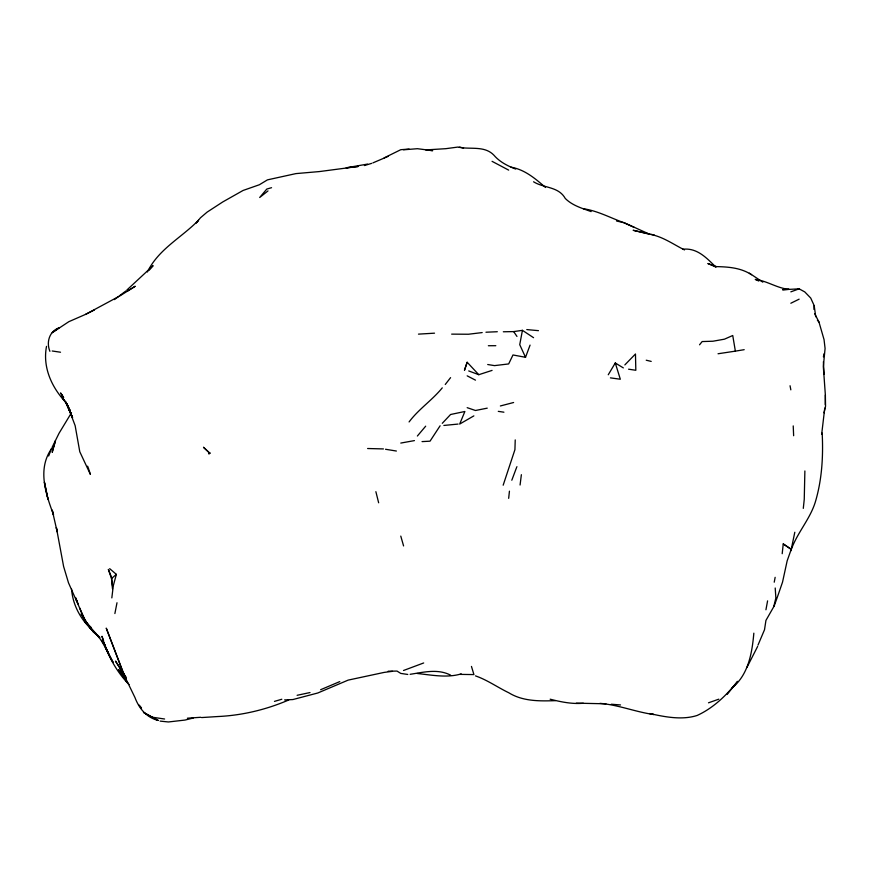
<?xml version="1.0" encoding="UTF-8"?>
<svg xmlns="http://www.w3.org/2000/svg" width="869" height="869" viewBox="0 0 869 869"><rect width="100%" height="100%" fill="white"/><g stroke="black" fill="none" stroke-linecap="round" stroke-linejoin="round"><path stroke-width="1.3" d="M825.278 404.65L825.365 395.015L823.323 366.62L825.083 348.469L824.04 339.594L818.967 322.041L814.731 313.742M515.23 439.91L514.926 449.664L503.173 485.206M804.879 470.965L804.249 499.36L803.293 508.387M753.836 633.164C752.152 652.597 748.426 674.779 732.198 687.748C722.628 698.948 710.657 709.31 697.177 715.448C682.111 720.314 664.959 716.968 649.751 713.558L653.727 714.524C635.5 711.95 618.348 704.857 599.958 703.358M813.916 309.386L814.188 305.638L810.723 298.056L804.77 291.908L799.132 288.845L782.534 289.735L789.074 289.344C777.136 288.302 767.197 280.861 755.27 279.416L758.833 281.045M821.672 434.283L824.746 408.158M508.669 498.339L509.44 491.17M782.198 553.705L783.241 543.918L791.235 549.338L787.162 560.82L782.534 582.132L778.179 594.754L774.236 605.899L765.937 620.412L764.514 629.743L757.985 645.135M111.829 597.905L113.296 585.717L116.359 574.366L109.668 568.652M520.075 485.021L521.367 474.702M794.809 532.241L791.235 549.338L783.241 543.918M765.937 609.788L767.588 600.87M503.325 331.784L513.688 331.6L522.432 330.339L519.738 344.678L525.528 357.3L530.068 345.102M774.236 582.197L775.148 577.331M209.82 453.238L203.563 447.35L209.82 453.238L208.777 453.933L209.896 452.847M114.882 613.547L117 602.749M823.41 356.887L824.04 353.748M46.524 346.362C42.462 367.109 51.619 387.368 65.783 402.325L61.406 396.297L67.326 404.835M824.04 412.84L825.55 406.236L825.365 395.015M467.142 362.264L464.47 370.27L467.174 362.254L478.786 374.702L492.071 370.4M511.808 480.22L516.403 467.978M48.653 456.019L51.662 448.176M757.638 646.438L746.905 667.501M51.336 449.001C37.334 469.412 45.775 493.95 53.53 514.817L52.216 510.081L57.18 531.871L56.366 527.559L63.611 566.49L68.499 582.827L85.39 620.998L89.996 627.918L96.057 634.012L85.412 621.02L81.143 613.872L89.996 627.918C79.557 617.501 72.648 603.846 71.551 589.03M52.216 447.122L59.049 433.273L71.486 412.732M608.257 374.767L615.274 362.981L623.345 367.902M516.534 467.413L516.968 466.718M147.426 271.997C158.397 249.175 181.425 237.748 198.469 220.302L195.959 223.333M440.116 425.777L430.025 441.18L422.041 441.604M445.265 384.478L450.577 377.635M727.147 694.418L737.694 681.339L732.198 687.748M699.545 344.797L702.163 341.56L712.938 341.224L724.442 339.182L732.741 335.51L735.37 351.141L744.19 349.686M196.633 222.475L200.424 217.815L207.126 212.112L222.736 201.956L243.092 190.452L259.353 184.76L267.456 179.861L295.949 173.604L319.477 171.562L358.115 166.468L346.177 167.804L367.576 164.078M417.381 436.021L425.68 426.179M409.082 421.943C418.63 409.125 432.208 400.229 442.278 387.846M149.099 270.281L153.096 265.664L126.907 289.996M773.812 606.366L775.865 597.97L775.213 588.009M442.278 423.322L450.577 414.502L464.882 411.482L459.679 424.061L473.866 415.871M624.854 364.915L635.467 353.998L635.826 370.281L628.591 369.195M112.47 588.693L111.504 578.548L116.359 574.366M114.415 299.588L125.918 290.941M267.989 190.919L259.69 197.491L266.794 189.062L271.552 187.693M119.9 295.905L135.206 286.259L126.907 291.419M49.913 351.326C46.111 342.408 49.294 331.295 59.005 327.83L52.216 332.675L68.814 321.693L85.531 314.393L118.608 296.59M384.174 157.886L400.783 149.696L409.082 149.066M85.531 314.393L94.439 309.961M790.833 303.248L799.132 299.164M388.421 156.257L372.91 162.883M339.779 681.6L320.628 689.714M423.681 662.96L403.531 670.488M288.671 700.012C266.207 709.658 242.158 715.437 217.717 716.545L201.597 717.566M790.833 291.843L799.132 288.845M708.496 702.815L718.782 699.176M461.243 673.888C447.024 678.157 431.763 675.039 417.381 673.508M364.393 165.555L371.671 163.361M274.463 701.381L281.806 699.252M500.37 405.964L513.612 402.51M193.298 718.022L184.999 720.064L168.401 721.965L160.102 721.107M458.875 147.263C470.596 149.609 484.565 145.492 493.885 155.16C499.588 161.873 507.594 165.946 515.686 169.053M310.016 692.55L297.111 695.298M487.237 408.158L475.473 410.494L467.174 407.67M400.783 443.071L414.426 440.605M410.146 674.311C423.551 672.237 437.791 668.543 450.577 675.137M735.37 351.141L718.044 353.759M403.564 149.805L417.381 148.697L432.675 150.663L426.842 150.055M458.169 147.035L445.83 148.675L425.68 149.924M392.473 671.324L384.174 672.4L348.165 680.112L317.782 692.995L292.886 699.556L284.587 699.925M482.186 332.577L468.467 334.239L451.663 334.13M443.874 425.452L458.072 424.072M187.389 718.196L200.793 717.283M418.478 334.13L434.522 333.175M485.967 332.219L497.318 331.73M583.36 703.249C572.171 704.227 560.961 701.946 550.164 699.197M388.182 671.216L397.014 671.074L400.783 673.421L407.757 674.453M488.367 345.732L495.819 345.699M555.367 700.653C539.519 701.185 522.823 701.435 508.81 692.778L508.669 692.702C497.459 687.292 487.227 679.938 475.473 675.876M460.07 674.387L473.92 674.583L471.465 666.425M605.889 703.803L576.31 703.162M367.62 448.513L383.425 448.925M611.352 704.227L620.509 704.955M526.788 329.579L538.454 330.665M682.947 249.229C697.003 247.687 706.464 257.778 715.535 266.761M610.418 377.863L620.325 379.232L615.274 362.981M152.553 717.251L164.599 719.011M52.216 350.989L60.515 352.227M498.285 411.363L503.911 412.199M650.892 234.5C663.101 236.857 673.529 244.439 684.511 249.935M487.705 364.513L494.515 365.621L508.669 363.937L512.982 354.965L525.528 357.3M385.51 449.262L396.383 451.033M654.303 235.043L633.153 230.285L649.751 234.315L624.854 223.029M616.555 220.998L623.812 222.681L634.272 227.428M646.232 360.211L651.207 361.406M459.658 147.078L463.568 148.078M511.07 167.185C524.746 169.574 535.434 178.677 545.482 187.476M583.36 208.712C597.785 210.874 610.277 217.804 623.812 222.681M591.148 211.601C582.002 208.245 572.399 205.573 565.284 198.48C558.528 186.335 544.027 188.312 533.566 181.795M468.717 370.933L478.786 374.702M158.115 720.455L143.504 712.406L158.115 720.455C146.427 717.468 139.007 708.376 134.945 697.503L124.169 675.267L106.246 628.124L122.79 671.313M716.002 267.109L707.844 263.503L716.512 266.62C728.602 266.859 741.138 267.848 751.522 274.734M508.669 170.118L492.071 161.341M467.174 375.842L475.473 380.144M749.339 273.138L762.83 282.164M522.432 330.339L533.566 337.693M98.132 635.663C89.094 628.776 83.576 618.641 79.763 608.137M96.524 633.968L90.126 627.852L93.711 632.339L99.935 637.498M99.044 636.597L96.09 633.99L103.672 643.277M129.068 684.522C116.772 672.095 108.288 656.247 102.629 639.79L105.377 646.417M141.528 708.007L138.942 705.074L141.223 707.887M817.392 320.216L818.967 322.041M103.802 643.397L101.358 640.529L107.995 652.304M125.625 676.994L115.512 661.103L125.625 676.853M124.332 675.18L125.788 677.081M93.711 632.339L85.39 620.998M68.184 406.051L65.675 402.38L72.529 417.598L65.935 402.238L70.454 411.102L65.935 402.238L72.529 417.598M513.688 331.6L516.968 336.444M119.889 668.152L125.516 676.745M121.367 670.499L126.385 679.145M109.255 655.128L113.144 662.471L105.464 647.742L109.255 655.128L102.955 640.692L105.355 646.384M111.504 578.548L108.353 569.401L111.504 577.168L112.546 586.151M123.3 672.421L126.385 679.026M68.814 408.875L75.147 425.669L79.785 451.739L90.376 474.376L89.301 470.868M78.416 604.487L75.614 597.894L76.733 600.805M87.617 466.164L88.931 469.694M75.82 598.22L77.113 601.782M400.783 536.097L403.585 545.938M375.875 491.68L378.645 502.793M790.051 385.749L790.833 389.844M814.188 305.638L815.741 316.761M790.725 549.175L790.833 550.772C796.851 532.871 810.636 518.793 815.741 500.609C822.063 478.569 823.312 455.823 822.172 433.034M823.399 361.721L824.04 374.343M793.223 425.908L793.636 435.727M53.367 447.828L52.216 452.304L55.464 440.789L53.367 447.828M90.941 627.429L84.51 621.509L90.952 627.418M127.569 682.893L118.608 669.641L127.569 682.893M61.916 394.971L60.515 392.951L63.643 397.589L61.916 394.971M103.552 641.04L102.01 636.401L103.552 641.04M47.904 498.893L44.449 482.338L47.904 498.893"/></g></svg>
